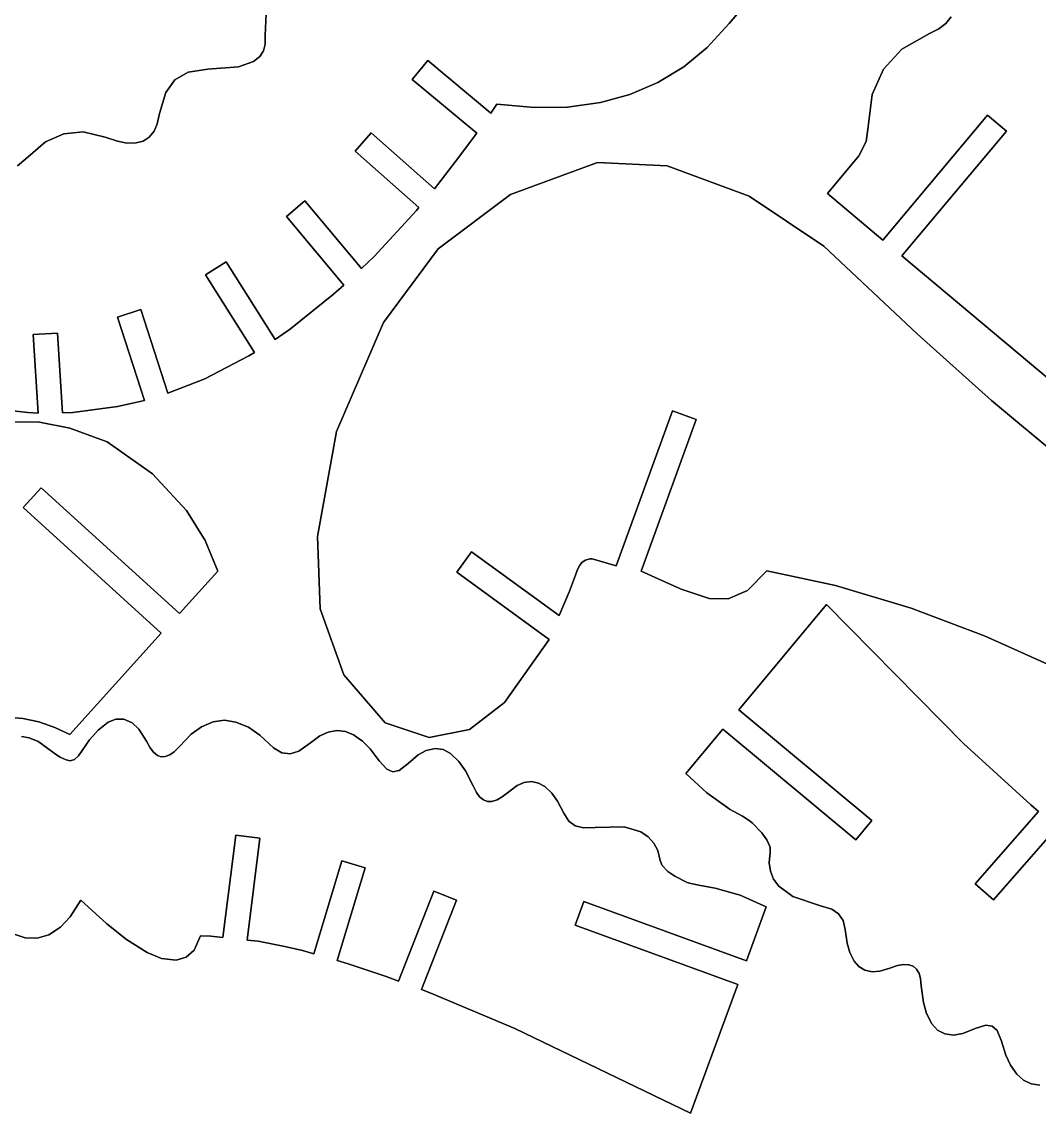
# Model space of a CAD drawing. Extents: x -1 to 600, y 1 to 926.
# Drawn here: x 203 to 317.9, y 22.6 to 145.9 of the extents above; entities that cross this region are included whole.
import ezdxf

# ---------------------------------------------------------------- set-up
doc = ezdxf.new("R2010")
doc.units = 0
doc.layers.add('EXPLORER_DEFAULT', color=253, linetype='CONTINUOUS')

# ---------------------------------------------------------------- blocks, each defined once
blk = doc.blocks.new('A_MODEL_SPACE')
at = {"layer": 'EXPLORER_DEFAULT'}
for p, q in [((282.902893, 145.691666), (288.430359, 152.291168)), ((288.430359, 152.291168), (282.902893, 145.691666)), ((230.568924, 146.828033), (230.445404, 144.310547)), ((230.445404, 144.310547), (230.568924, 146.828033)), ((280.404388, 142.988205), (282.902893, 145.691666)), ((282.902893, 145.691666), (280.404388, 142.988205)), ((307.356476, 145.684021), (306.580963, 145.092468)), ((306.580963, 145.092468), (307.356476, 145.684021)), ((307.980835, 146.424973), (307.356476, 145.684021)), ((307.356476, 145.684021), (307.980835, 146.424973)), ((230.445404, 144.310547), (230.469879, 143.337753)), ((230.469879, 143.337753), (230.445404, 144.310547)), ((305.524109, 144.563614), (302.401703, 142.792404)), ((302.401703, 142.792404), (305.524109, 144.563614)), ((306.580963, 145.092468), (305.524109, 144.563614)), ((305.524109, 144.563614), (306.580963, 145.092468)), ((230.469879, 143.337753), (230.269394, 142.589996)), ((230.269394, 142.589996), (230.469879, 143.337753)), ((277.760956, 140.804184), (280.404388, 142.988205)), ((280.404388, 142.988205), (277.760956, 140.804184)), ((229.84111, 141.949814), (229.133774, 141.388702)), ((229.133774, 141.388702), (229.84111, 141.949814)), ((230.269394, 142.589996), (229.84111, 141.949814)), ((229.84111, 141.949814), (230.269394, 142.589996)), ((302.401703, 142.792404), (300.315643, 140.513519)), ((300.315643, 140.513519), (302.401703, 142.792404)), ((223.983673, 140.543839), (221.770065, 140.190155)), ((221.770065, 140.190155), (223.983673, 140.543839)), ((227.433899, 140.777466), (223.983673, 140.543839)), ((223.983673, 140.543839), (227.433899, 140.777466)), ((229.133774, 141.388702), (227.433899, 140.777466)), ((227.433899, 140.777466), (229.133774, 141.388702)), ((247.081573, 139.374725), (248.843658, 141.486023)), ((248.843658, 141.486023), (247.081573, 139.374725)), ((248.843658, 141.486023), (255.946991, 135.557556)), ((255.946991, 135.557556), (248.843658, 141.486023)), ((274.83844, 139.016113), (277.760956, 140.804184)), ((277.760956, 140.804184), (274.83844, 139.016113)), ((300.315643, 140.513519), (299.066162, 137.666565)), ((299.066162, 137.666565), (300.315643, 140.513519)), ((220.259384, 139.302002), (219.213638, 137.875351)), ((219.213638, 137.875351), (220.259384, 139.302002)), ((221.770065, 140.190155), (220.259384, 139.302002)), ((220.259384, 139.302002), (221.770065, 140.190155)), ((254.358856, 133.301086), (247.081573, 139.374725)), ((247.081573, 139.374725), (254.358856, 133.301086)), ((271.670258, 137.655472), (274.83844, 139.016113)), ((274.83844, 139.016113), (271.670258, 137.655472)), ((219.213638, 137.875351), (218.504608, 135.529648)), ((218.504608, 135.529648), (219.213638, 137.875351)), ((268.339844, 136.748367), (271.670258, 137.655472)), ((271.670258, 137.655472), (268.339844, 136.748367)), ((299.066162, 137.666565), (298.558533, 133.759201)), ((298.558533, 133.759201), (299.066162, 137.666565)), ((255.946991, 135.557556), (256.642548, 136.574402)), ((256.642548, 136.574402), (255.946991, 135.557556)), ((256.642548, 136.574402), (260.881195, 136.188034)), ((260.881195, 136.188034), (256.642548, 136.574402)), ((260.881195, 136.188034), (264.630798, 136.245544)), ((264.630798, 136.245544), (260.881195, 136.188034)), ((264.630798, 136.245544), (268.339844, 136.748367)), ((268.339844, 136.748367), (264.630798, 136.245544)), ((218.504608, 135.529648), (218.250549, 134.337143)), ((218.250549, 134.337143), (218.504608, 135.529648)), ((300.235779, 121.230469), (312.06897, 135.340561)), ((312.06897, 135.340561), (300.235779, 121.230469)), ((312.06897, 135.340561), (314.228333, 133.526093)), ((314.228333, 133.526093), (312.06897, 135.340561)), ((207.683426, 133.228561), (205.630615, 132.301346)), ((205.630615, 132.301346), (207.683426, 133.228561)), ((209.905014, 133.436279), (207.683426, 133.228561)), ((207.683426, 133.228561), (209.905014, 133.436279)), ((212.385544, 132.854599), (209.905014, 133.436279)), ((209.905014, 133.436279), (212.385544, 132.854599)), ((217.892792, 133.52211), (217.342728, 132.844208)), ((217.342728, 132.844208), (217.892792, 133.52211)), ((218.250549, 134.337143), (217.892792, 133.52211)), ((217.892792, 133.52211), (218.250549, 134.337143)), ((240.608047, 131.276047), (242.429947, 133.335938)), ((242.429947, 133.335938), (240.608047, 131.276047)), ((242.429947, 133.335938), (249.57428, 127.01709)), ((249.57428, 127.01709), (242.429947, 133.335938)), ((251.980438, 130.079285), (254.358856, 133.301086)), ((254.358856, 133.301086), (251.980438, 130.079285)), ((298.558533, 133.759201), (298.388, 132.356491)), ((298.388, 132.356491), (298.558533, 133.759201)), ((314.228333, 133.526093), (302.394653, 119.430931)), ((302.394653, 119.430931), (314.228333, 133.526093)), ((205.630615, 132.301346), (203.405884, 130.409683)), ((203.405884, 130.409683), (205.630615, 132.301346)), ((213.783661, 132.381699), (212.385544, 132.854599)), ((212.385544, 132.854599), (213.783661, 132.381699)), ((214.833252, 132.184586), (213.783661, 132.381699)), ((213.783661, 132.381699), (214.833252, 132.184586)), ((215.885406, 132.193283), (214.833252, 132.184586)), ((214.833252, 132.184586), (215.885406, 132.193283)), ((216.669006, 132.407089), (215.885406, 132.193283)), ((215.885406, 132.193283), (216.669006, 132.407089)), ((217.342728, 132.844208), (216.669006, 132.407089)), ((216.669006, 132.407089), (217.342728, 132.844208)), ((298.388, 132.356491), (297.525116, 130.740677)), ((297.525116, 130.740677), (298.388, 132.356491)), ((247.813583, 124.903061), (240.608047, 131.276047)), ((240.608047, 131.276047), (247.813583, 124.903061)), ((297.525116, 130.740677), (293.990295, 126.465218)), ((293.990295, 126.465218), (297.525116, 130.740677)), ((203.405884, 130.409683), (202.467575, 129.621323)), ((202.467575, 129.621323), (203.405884, 130.409683)), ((249.57428, 127.01709), (251.980438, 130.079285)), ((251.980438, 130.079285), (249.57428, 127.01709)), ((268.026337, 129.966507), (258.17514, 126.387299)), ((258.17514, 126.387299), (268.026337, 129.966507)), ((275.868744, 129.607361), (268.026337, 129.966507)), ((268.026337, 129.966507), (275.868744, 129.607361)), ((285.152344, 126.165077), (275.868744, 129.607361)), ((275.868744, 129.607361), (285.152344, 126.165077)), ((258.17514, 126.387299), (250.022156, 120.217255)), ((250.022156, 120.217255), (258.17514, 126.387299)), ((293.571503, 120.542015), (285.152344, 126.165077)), ((285.152344, 126.165077), (293.571503, 120.542015)), ((293.990295, 126.465218), (300.235779, 121.230469)), ((300.235779, 121.230469), (293.990295, 126.465218)), ((232.845963, 123.870041), (234.952789, 125.637459)), ((234.952789, 125.637459), (232.845963, 123.870041)), ((234.952789, 125.637459), (241.35759, 118.002747)), ((241.35759, 118.002747), (234.952789, 125.637459)), ((242.754074, 119.385017), (247.53833, 124.581551)), ((247.53833, 124.581551), (242.754074, 119.385017)), ((247.53833, 124.581551), (247.813583, 124.903061)), ((247.813583, 124.903061), (247.53833, 124.581551)), ((239.344696, 116.123352), (232.845963, 123.870041)), ((232.845963, 123.870041), (239.344696, 116.123352)), ((250.022156, 120.217255), (243.835358, 111.915878)), ((243.835358, 111.915878), (250.022156, 120.217255)), ((304.133331, 110.627434), (293.571503, 120.542015)), ((293.571503, 120.542015), (304.133331, 110.627434)), ((223.721756, 117.315437), (226.049454, 118.779793)), ((226.049454, 118.779793), (223.721756, 117.315437)), ((226.049454, 118.779793), (231.569473, 110.005394)), ((231.569473, 110.005394), (226.049454, 118.779793)), ((241.35759, 118.002747), (242.754074, 119.385017)), ((242.754074, 119.385017), (241.35759, 118.002747)), ((302.394653, 119.430931), (320.571747, 104.230179)), ((320.571747, 104.230179), (302.394653, 119.430931)), ((229.25119, 108.52607), (223.721756, 117.315437)), ((223.721756, 117.315437), (229.25119, 108.52607)), ((238.193268, 115.104111), (239.344696, 116.123352)), ((239.344696, 116.123352), (238.193268, 115.104111)), ((233.301376, 111.215652), (238.193268, 115.104111)), ((238.193268, 115.104111), (233.301376, 111.215652)), ((213.769135, 112.529495), (216.38443, 113.379646)), ((216.38443, 113.379646), (213.769135, 112.529495)), ((216.827866, 103.119957), (213.769135, 112.529495)), ((213.769135, 112.529495), (216.827866, 103.119957)), ((216.38443, 113.379646), (219.459747, 103.919083)), ((219.459747, 103.919083), (216.38443, 113.379646)), ((231.569473, 110.005394), (233.301376, 111.215652)), ((233.301376, 111.215652), (231.569473, 110.005394)), ((243.835358, 111.915878), (238.511429, 99.614983)), ((238.511429, 99.614983), (243.835358, 111.915878)), ((204.253632, 110.55854), (206.99855, 110.72567)), ((206.99855, 110.72567), (204.253632, 110.55854)), ((204.793549, 101.690971), (204.253632, 110.55854)), ((204.253632, 110.55854), (204.793549, 101.690971)), ((206.99855, 110.72567), (207.547867, 101.703651)), ((207.547867, 101.703651), (206.99855, 110.72567)), ((312.531464, 103.095863), (304.133331, 110.627434)), ((304.133331, 110.627434), (312.531464, 103.095863)), ((228.607361, 108.142067), (229.25119, 108.52607)), ((229.25119, 108.52607), (228.607361, 108.142067)), ((223.631744, 105.563545), (228.607361, 108.142067)), ((228.607361, 108.142067), (223.631744, 105.563545)), ((219.459747, 103.919083), (223.631744, 105.563545)), ((223.631744, 105.563545), (219.459747, 103.919083)), ((198.404587, 102.348389), (203.636047, 101.740341)), ((203.636047, 101.740341), (198.404587, 102.348389)), ((208.713013, 101.764214), (213.748001, 102.411049)), ((213.748001, 102.411049), (208.713013, 101.764214)), ((213.748001, 102.411049), (216.827866, 103.119957)), ((216.827866, 103.119957), (213.748001, 102.411049)), ((320.420746, 96.563713), (312.531464, 103.095863)), ((312.531464, 103.095863), (320.420746, 96.563713)), ((203.636047, 101.740341), (204.793549, 101.690971)), ((204.793549, 101.690971), (203.636047, 101.740341)), ((207.547867, 101.703651), (208.713013, 101.764214)), ((208.713013, 101.764214), (207.547867, 101.703651)), ((270.123566, 84.437553), (276.49939, 101.950546)), ((276.49939, 101.950546), (270.123566, 84.437553)), ((276.49939, 101.950546), (279.168121, 100.970818)), ((279.168121, 100.970818), (276.49939, 101.950546)), ((201.506927, 100.710884), (204.966461, 100.655006)), ((204.966461, 100.655006), (201.506927, 100.710884)), ((204.966461, 100.655006), (208.372284, 99.965393)), ((208.372284, 99.965393), (204.966461, 100.655006)), ((208.372284, 99.965393), (212.58754, 98.438004)), ((212.58754, 98.438004), (208.372284, 99.965393)), ((279.168121, 100.970818), (272.927246, 83.834572)), ((272.927246, 83.834572), (279.168121, 100.970818)), ((238.511429, 99.614983), (236.370712, 87.734383)), ((236.370712, 87.734383), (238.511429, 99.614983)), ((212.58754, 98.438004), (217.732193, 94.811928)), ((217.732193, 94.811928), (212.58754, 98.438004)), ((217.732193, 94.811928), (221.563416, 90.687073)), ((221.563416, 90.687073), (217.732193, 94.811928)), ((205.155594, 93.240738), (203.091949, 91.013947)), ((203.091949, 91.013947), (205.155594, 93.240738)), ((220.787445, 79.064003), (205.155594, 93.240738)), ((205.155594, 93.240738), (220.787445, 79.064003)), ((203.091949, 91.013947), (218.706451, 76.846199)), ((218.706451, 76.846199), (203.091949, 91.013947)), ((221.563416, 90.687073), (223.664459, 87.312523)), ((223.664459, 87.312523), (221.563416, 90.687073)), ((236.370712, 87.734383), (236.674255, 79.563171)), ((236.674255, 79.563171), (236.370712, 87.734383)), ((223.664459, 87.312523), (225.094391, 83.82531)), ((225.094391, 83.82531), (223.664459, 87.312523)), ((252.114716, 83.706802), (253.775803, 86.007538)), ((253.775803, 86.007538), (252.114716, 83.706802)), ((253.775803, 86.007538), (263.685059, 78.806122)), ((263.685059, 78.806122), (253.775803, 86.007538)), ((266.287903, 84.845375), (266.651733, 85.083168)), ((266.651733, 85.083168), (266.287903, 84.845375)), ((266.651733, 85.083168), (267.125427, 85.241333)), ((267.125427, 85.241333), (266.651733, 85.083168)), ((267.125427, 85.241333), (267.389465, 85.233536)), ((267.389465, 85.233536), (267.125427, 85.241333)), ((267.389465, 85.233536), (270.123566, 84.437553)), ((270.123566, 84.437553), (267.389465, 85.233536)), ((225.094391, 83.82531), (220.787445, 79.064003)), ((220.787445, 79.064003), (225.094391, 83.82531)), ((265.53299, 83.362488), (265.749969, 84.033257)), ((265.749969, 84.033257), (265.53299, 83.362488)), ((265.749969, 84.033257), (265.996521, 84.513039)), ((265.996521, 84.513039), (265.749969, 84.033257)), ((265.996521, 84.513039), (266.287903, 84.845375)), ((266.287903, 84.845375), (265.996521, 84.513039)), ((272.927246, 83.834572), (274.877594, 82.978432)), ((274.877594, 82.978432), (272.927246, 83.834572)), ((284.950775, 81.633469), (287.135773, 83.873573)), ((287.135773, 83.873573), (284.950775, 81.633469)), ((287.135773, 83.873573), (294.904449, 82.211479)), ((294.904449, 82.211479), (287.135773, 83.873573)), ((262.546112, 76.125114), (252.114716, 83.706802)), ((252.114716, 83.706802), (262.546112, 76.125114)), ((264.848297, 81.557205), (265.53299, 83.362488)), ((265.53299, 83.362488), (264.848297, 81.557205)), ((274.877594, 82.978432), (277.479126, 81.783112)), ((277.479126, 81.783112), (274.877594, 82.978432)), ((263.685059, 78.806122), (264.848297, 81.557205)), ((264.848297, 81.557205), (263.685059, 78.806122)), ((277.479126, 81.783112), (280.622345, 80.756836)), ((280.622345, 80.756836), (277.479126, 81.783112)), ((282.779236, 80.72435), (284.950775, 81.633469)), ((284.950775, 81.633469), (282.779236, 80.72435)), ((294.904449, 82.211479), (303.46814, 79.652214)), ((303.46814, 79.652214), (294.904449, 82.211479)), ((280.622345, 80.756836), (282.779236, 80.72435)), ((282.779236, 80.72435), (280.622345, 80.756836)), ((236.674255, 79.563171), (239.331375, 72.104797)), ((239.331375, 72.104797), (236.674255, 79.563171)), ((293.901184, 80.070831), (283.989929, 68.167213)), ((283.989929, 68.167213), (293.901184, 80.070831)), ((309.365875, 64.381775), (293.901184, 80.070831)), ((293.901184, 80.070831), (309.365875, 64.381775)), ((303.46814, 79.652214), (311.836212, 76.492516)), ((311.836212, 76.492516), (303.46814, 79.652214)), ((218.706451, 76.846199), (208.374252, 65.366524)), ((208.374252, 65.366524), (218.706451, 76.846199)), ((311.836212, 76.492516), (321.060455, 72.334145)), ((321.060455, 72.334145), (311.836212, 76.492516)), ((257.498474, 69.002914), (262.546112, 76.125114)), ((262.546112, 76.125114), (257.498474, 69.002914)), ((239.331375, 72.104797), (244.01033, 66.716415)), ((244.01033, 66.716415), (239.331375, 72.104797)), ((253.543381, 65.944664), (257.498474, 69.002914)), ((257.498474, 69.002914), (253.543381, 65.944664)), ((283.989929, 68.167213), (299.02597, 55.68499)), ((299.02597, 55.68499), (283.989929, 68.167213)), ((203.058136, 67.1745), (200.881088, 67.374573)), ((200.881088, 67.374573), (203.058136, 67.1745)), ((204.894669, 66.800209), (203.058136, 67.1745)), ((203.058136, 67.1745), (204.894669, 66.800209)), ((206.695419, 66.192657), (204.894669, 66.800209)), ((204.894669, 66.800209), (206.695419, 66.192657)), ((212.704803, 66.775978), (211.572464, 65.88131)), ((211.572464, 65.88131), (212.704803, 66.775978)), ((213.583221, 67.133102), (212.704803, 66.775978)), ((212.704803, 66.775978), (213.583221, 67.133102)), ((214.49762, 67.129845), (213.583221, 67.133102)), ((213.583221, 67.133102), (214.49762, 67.129845)), ((215.406586, 66.720413), (214.49762, 67.129845)), ((214.49762, 67.129845), (215.406586, 66.720413)), ((216.158981, 65.999893), (215.406586, 66.720413)), ((215.406586, 66.720413), (216.158981, 65.999893)), ((224.575119, 66.820129), (223.253586, 66.263084)), ((223.253586, 66.263084), (224.575119, 66.820129)), ((225.855637, 66.986435), (224.575119, 66.820129)), ((224.575119, 66.820129), (225.855637, 66.986435)), ((227.137604, 66.794807), (225.855637, 66.986435)), ((225.855637, 66.986435), (227.137604, 66.794807)), ((228.568344, 66.194847), (227.137604, 66.794807)), ((227.137604, 66.794807), (228.568344, 66.194847)), ((244.01033, 66.716415), (248.980667, 65.046028)), ((248.980667, 65.046028), (244.01033, 66.716415)), ((208.374252, 65.366524), (206.695419, 66.192657)), ((206.695419, 66.192657), (208.374252, 65.366524)), ((211.572464, 65.88131), (210.604095, 64.772926)), ((210.604095, 64.772926), (211.572464, 65.88131)), ((217.042557, 64.64325), (216.158981, 65.999893)), ((216.158981, 65.999893), (217.042557, 64.64325)), ((222.078583, 65.407616), (220.762177, 64.02478)), ((220.762177, 64.02478), (222.078583, 65.407616)), ((223.253586, 66.263084), (222.078583, 65.407616)), ((222.078583, 65.407616), (223.253586, 66.263084)), ((229.866943, 65.311005), (228.568344, 66.194847)), ((228.568344, 66.194847), (229.866943, 65.311005)), ((237.565506, 65.658531), (236.646408, 65.23246)), ((236.646408, 65.23246), (237.565506, 65.658531)), ((238.550125, 65.83268), (237.565506, 65.658531)), ((237.565506, 65.658531), (238.550125, 65.83268)), ((239.514145, 65.725113), (238.550125, 65.83268)), ((238.550125, 65.83268), (239.514145, 65.725113)), ((240.422699, 65.357719), (239.514145, 65.725113)), ((239.514145, 65.725113), (240.422699, 65.357719)), ((241.439026, 64.643013), (240.422699, 65.357719)), ((240.422699, 65.357719), (241.439026, 64.643013)), ((248.980667, 65.046028), (253.543381, 65.944664)), ((253.543381, 65.944664), (248.980667, 65.046028)), ((282.164337, 65.985878), (277.998138, 60.986774)), ((277.998138, 60.986774), (282.164337, 65.985878)), ((297.208344, 53.497044), (282.164337, 65.985878)), ((282.164337, 65.985878), (297.208344, 53.497044)), ((203.792709, 65.021027), (202.928391, 65.147728)), ((202.928391, 65.147728), (203.792709, 65.021027)), ((204.805923, 64.583427), (203.792709, 65.021027)), ((203.792709, 65.021027), (204.805923, 64.583427)), ((205.182312, 64.331894), (204.805923, 64.583427)), ((204.805923, 64.583427), (205.182312, 64.331894)), ((206.043808, 63.692059), (205.182312, 64.331894)), ((205.182312, 64.331894), (206.043808, 63.692059)), ((210.604095, 64.772926), (209.374344, 62.965034)), ((209.374344, 62.965034), (210.604095, 64.772926)), ((217.456131, 63.869595), (217.042557, 64.64325)), ((217.042557, 64.64325), (217.456131, 63.869595)), ((231.391724, 63.888306), (229.866943, 65.311005)), ((229.866943, 65.311005), (231.391724, 63.888306)), ((235.593109, 64.44326), (234.256287, 63.504524)), ((234.256287, 63.504524), (235.593109, 64.44326)), ((236.646408, 65.23246), (235.593109, 64.44326)), ((235.593109, 64.44326), (236.646408, 65.23246)), ((242.323792, 63.751247), (241.439026, 64.643013)), ((241.439026, 64.643013), (242.323792, 63.751247)), ((316.980011, 57.432091), (309.365875, 64.381775)), ((309.365875, 64.381775), (316.980011, 57.432091)), ((206.871368, 63.083145), (206.043808, 63.692059)), ((206.043808, 63.692059), (206.871368, 63.083145)), ((207.275864, 62.821495), (206.871368, 63.083145)), ((206.871368, 63.083145), (207.275864, 62.821495)), ((209.374344, 62.965034), (208.914948, 62.556808)), ((208.914948, 62.556808), (209.374344, 62.965034)), ((217.821365, 63.394676), (217.456131, 63.869595)), ((217.456131, 63.869595), (217.821365, 63.394676)), ((218.2771, 63.029652), (217.821365, 63.394676)), ((217.821365, 63.394676), (218.2771, 63.029652)), ((218.700912, 62.875408), (218.2771, 63.029652)), ((218.2771, 63.029652), (218.700912, 62.875408)), ((219.15062, 62.885822), (218.700912, 62.875408)), ((218.700912, 62.875408), (219.15062, 62.885822)), ((219.681183, 63.085442), (219.15062, 62.885822)), ((219.15062, 62.885822), (219.681183, 63.085442)), ((220.158005, 63.420147), (219.681183, 63.085442)), ((219.681183, 63.085442), (220.158005, 63.420147)), ((220.762177, 64.02478), (220.158005, 63.420147)), ((220.158005, 63.420147), (220.762177, 64.02478)), ((232.319595, 63.296822), (231.391724, 63.888306)), ((231.391724, 63.888306), (232.319595, 63.296822)), ((233.286804, 63.188908), (232.319595, 63.296822)), ((232.319595, 63.296822), (233.286804, 63.188908)), ((234.256287, 63.504524), (233.286804, 63.188908)), ((233.286804, 63.188908), (234.256287, 63.504524)), ((243.340134, 62.412216), (242.323792, 63.751247)), ((242.323792, 63.751247), (243.340134, 62.412216)), ((247.736435, 63.082787), (246.602402, 62.092289)), ((246.602402, 62.092289), (247.736435, 63.082787)), ((248.651596, 63.58889), (247.736435, 63.082787)), ((247.736435, 63.082787), (248.651596, 63.58889)), ((249.646408, 63.802418), (248.651596, 63.58889)), ((248.651596, 63.58889), (249.646408, 63.802418)), ((250.562485, 63.671776), (249.646408, 63.802418)), ((249.646408, 63.802418), (250.562485, 63.671776)), ((251.39595, 63.232201), (250.562485, 63.671776)), ((250.562485, 63.671776), (251.39595, 63.232201)), ((252.335052, 62.340946), (251.39595, 63.232201)), ((251.39595, 63.232201), (252.335052, 62.340946)), ((207.96138, 62.50449), (207.275864, 62.821495)), ((207.275864, 62.821495), (207.96138, 62.50449)), ((208.41507, 62.427299), (207.96138, 62.50449)), ((207.96138, 62.50449), (208.41507, 62.427299)), ((208.914948, 62.556808), (208.41507, 62.427299)), ((208.41507, 62.427299), (208.914948, 62.556808)), ((244.189606, 61.465862), (243.340134, 62.412216)), ((243.340134, 62.412216), (244.189606, 61.465862)), ((246.602402, 62.092289), (245.611893, 61.328625)), ((245.611893, 61.328625), (246.602402, 62.092289)), ((253.097214, 61.265827), (252.335052, 62.340946)), ((252.335052, 62.340946), (253.097214, 61.265827)), ((244.881714, 61.185436), (244.189606, 61.465862)), ((244.189606, 61.465862), (244.881714, 61.185436)), ((245.611893, 61.328625), (244.881714, 61.185436)), ((244.881714, 61.185436), (245.611893, 61.328625)), ((253.969315, 59.596394), (253.097214, 61.265827)), ((253.097214, 61.265827), (253.969315, 59.596394)), ((277.998138, 60.986774), (280.349518, 58.781887)), ((280.349518, 58.781887), (277.998138, 60.986774)), ((254.328339, 58.829018), (253.969315, 59.596394)), ((253.969315, 59.596394), (254.328339, 58.829018)), ((258.934784, 59.61129), (257.976746, 58.910553)), ((257.976746, 58.910553), (258.934784, 59.61129)), ((259.721802, 59.956749), (258.934784, 59.61129)), ((258.934784, 59.61129), (259.721802, 59.956749)), ((260.556702, 60.063541), (259.721802, 59.956749)), ((259.721802, 59.956749), (260.556702, 60.063541)), ((261.339691, 59.90377), (260.556702, 60.063541)), ((260.556702, 60.063541), (261.339691, 59.90377)), ((262.046814, 59.504623), (261.339691, 59.90377)), ((261.339691, 59.90377), (262.046814, 59.504623)), ((262.830475, 58.751625), (262.046814, 59.504623)), ((262.046814, 59.504623), (262.830475, 58.751625)), ((254.673508, 58.350677), (254.328339, 58.829018)), ((254.328339, 58.829018), (254.673508, 58.350677)), ((255.119659, 57.987774), (254.673508, 58.350677)), ((254.673508, 58.350677), (255.119659, 57.987774)), ((255.576141, 57.821129), (255.119659, 57.987774)), ((255.119659, 57.987774), (255.576141, 57.821129)), ((256.677216, 58.007755), (256.066071, 57.82074)), ((256.066071, 57.82074), (256.677216, 58.007755)), ((257.244659, 58.330082), (256.677216, 58.007755)), ((256.677216, 58.007755), (257.244659, 58.330082)), ((257.976746, 58.910553), (257.244659, 58.330082)), ((257.244659, 58.330082), (257.976746, 58.910553)), ((263.472198, 57.855076), (262.830475, 58.751625)), ((262.830475, 58.751625), (263.472198, 57.855076)), ((280.349518, 58.781887), (282.721283, 57.093567)), ((282.721283, 57.093567), (280.349518, 58.781887)), ((256.066071, 57.82074), (255.576141, 57.821129)), ((255.576141, 57.821129), (256.066071, 57.82074)), ((264.194092, 56.500305), (263.472198, 57.855076)), ((263.472198, 57.855076), (264.194092, 56.500305)), ((282.721283, 57.093567), (282.933319, 56.968147)), ((282.933319, 56.968147), (282.721283, 57.093567)), ((282.933319, 56.968147), (284.377228, 56.144699)), ((284.377228, 56.144699), (282.933319, 56.968147)), ((310.701172, 48.515862), (317.847717, 56.703609)), ((317.847717, 56.703609), (310.701172, 48.515862)), ((317.847717, 56.703609), (316.980011, 57.432091)), ((316.980011, 57.432091), (317.847717, 56.703609)), ((264.757355, 55.603329), (264.194092, 56.500305)), ((264.194092, 56.500305), (264.757355, 55.603329)), ((265.500122, 55.062485), (264.757355, 55.603329)), ((264.757355, 55.603329), (265.500122, 55.062485)), ((284.377228, 56.144699), (285.145355, 55.669056)), ((285.145355, 55.669056), (284.377228, 56.144699)), ((285.145355, 55.669056), (285.490784, 55.394859)), ((285.490784, 55.394859), (285.145355, 55.669056)), ((299.02597, 55.68499), (297.208344, 53.497044)), ((297.208344, 53.497044), (299.02597, 55.68499)), ((266.409363, 54.829788), (265.500122, 55.062485)), ((265.500122, 55.062485), (266.409363, 54.829788)), ((267.743835, 54.892231), (266.409363, 54.829788)), ((266.409363, 54.829788), (267.743835, 54.892231)), ((271.007294, 54.959072), (267.743835, 54.892231)), ((267.743835, 54.892231), (271.007294, 54.959072)), ((272.911011, 54.407059), (271.007294, 54.959072)), ((271.007294, 54.959072), (272.911011, 54.407059)), ((273.744965, 53.842884), (272.911011, 54.407059)), ((272.911011, 54.407059), (273.744965, 53.842884)), ((285.490784, 55.394859), (286.586517, 54.263985)), ((286.586517, 54.263985), (285.490784, 55.394859)), ((286.586517, 54.263985), (287.150269, 53.493828)), ((287.150269, 53.493828), (286.586517, 54.263985)), ((319.954285, 54.935078), (312.77298, 46.70752)), ((312.77298, 46.70752), (319.954285, 54.935078)), ((225.66716, 42.470596), (227.135147, 54.017029)), ((227.135147, 54.017029), (225.66716, 42.470596)), ((227.135147, 54.017029), (229.86319, 53.670197)), ((229.86319, 53.670197), (227.135147, 54.017029)), ((229.86319, 53.670197), (228.401413, 42.172642)), ((228.401413, 42.172642), (229.86319, 53.670197)), ((274.377045, 53.124565), (273.744965, 53.842884)), ((273.744965, 53.842884), (274.377045, 53.124565)), ((274.813232, 52.26709), (274.377045, 53.124565)), ((274.377045, 53.124565), (274.813232, 52.26709)), ((287.150269, 53.493828), (287.507904, 52.651897)), ((287.507904, 52.651897), (287.150269, 53.493828)), ((275.098114, 51.148804), (274.813232, 52.26709)), ((274.813232, 52.26709), (275.098114, 51.148804)), ((287.529877, 52.050781), (287.42218, 50.901817)), ((287.42218, 50.901817), (287.529877, 52.050781)), ((287.507904, 52.651897), (287.529877, 52.050781)), ((287.529877, 52.050781), (287.507904, 52.651897)), ((235.946228, 40.602215), (239.109665, 51.124508)), ((239.109665, 51.124508), (235.946228, 40.602215)), ((239.109665, 51.124508), (241.743225, 50.332748)), ((241.743225, 50.332748), (239.109665, 51.124508)), ((275.320923, 50.59008), (275.098114, 51.148804)), ((275.098114, 51.148804), (275.320923, 50.59008)), ((275.940796, 49.917408), (275.320923, 50.59008)), ((275.320923, 50.59008), (275.940796, 49.917408)), ((287.42218, 50.901817), (287.544647, 49.947613)), ((287.544647, 49.947613), (287.42218, 50.901817)), ((241.743225, 50.332748), (238.589783, 39.843742)), ((238.589783, 39.843742), (241.743225, 50.332748)), ((276.730682, 49.381641), (275.940796, 49.917408)), ((275.940796, 49.917408), (276.730682, 49.381641)), ((278.142853, 48.68502), (276.730682, 49.381641)), ((276.730682, 49.381641), (278.142853, 48.68502)), ((287.544647, 49.947613), (287.898407, 49.05859)), ((287.898407, 49.05859), (287.544647, 49.947613)), ((278.560394, 48.542934), (278.142853, 48.68502)), ((278.142853, 48.68502), (278.560394, 48.542934)), ((279.443695, 48.353245), (278.560394, 48.542934)), ((278.560394, 48.542934), (279.443695, 48.353245)), ((281.080414, 48.063217), (279.443695, 48.353245)), ((279.443695, 48.353245), (281.080414, 48.063217)), ((287.898407, 49.05859), (288.494141, 48.246857)), ((288.494141, 48.246857), (287.898407, 49.05859)), ((288.494141, 48.246857), (290.10141, 47.086899)), ((290.10141, 47.086899), (288.494141, 48.246857)), ((312.77298, 46.70752), (310.701172, 48.515862)), ((310.701172, 48.515862), (312.77298, 46.70752)), ((245.531219, 37.530453), (249.528076, 47.693558)), ((249.528076, 47.693558), (245.531219, 37.530453)), ((249.528076, 47.693558), (252.08728, 46.687096)), ((252.08728, 46.687096), (249.528076, 47.693558)), ((281.322296, 48.016396), (281.080414, 48.063217)), ((281.080414, 48.063217), (281.322296, 48.016396)), ((284.123627, 47.223824), (281.322296, 48.016396)), ((281.322296, 48.016396), (284.123627, 47.223824)), ((287.079468, 45.937904), (284.123627, 47.223824)), ((284.123627, 47.223824), (287.079468, 45.937904)), ((290.10141, 47.086899), (293.197357, 46.052589)), ((293.197357, 46.052589), (290.10141, 47.086899)), ((208.407822, 44.802502), (209.6138, 46.676949)), ((209.6138, 46.676949), (208.407822, 44.802502)), ((209.6138, 46.676949), (212.564896, 43.986713)), ((212.564896, 43.986713), (209.6138, 46.676949)), ((252.08728, 46.687096), (248.109756, 36.57317)), ((248.109756, 36.57317), (252.08728, 46.687096)), ((265.493225, 43.86087), (266.469391, 46.532578)), ((266.469391, 46.532578), (265.493225, 43.86087)), ((266.469391, 46.532578), (284.836639, 39.829048)), ((284.836639, 39.829048), (266.469391, 46.532578)), ((284.836639, 39.829048), (287.079468, 45.937904)), ((287.079468, 45.937904), (284.836639, 39.829048)), ((293.197357, 46.052589), (294.475128, 45.662708)), ((294.475128, 45.662708), (293.197357, 46.052589)), ((294.475128, 45.662708), (295.253204, 45.137848)), ((295.253204, 45.137848), (294.475128, 45.662708)), ((207.309753, 43.623432), (208.407822, 44.802502)), ((208.407822, 44.802502), (207.309753, 43.623432)), ((295.253204, 45.137848), (295.770874, 44.378757)), ((295.770874, 44.378757), (295.253204, 45.137848)), ((295.770874, 44.378757), (295.999756, 43.344612)), ((295.999756, 43.344612), (295.770874, 44.378757)), ((205.987625, 42.757019), (207.309753, 43.623432)), ((207.309753, 43.623432), (205.987625, 42.757019)), ((212.564896, 43.986713), (214.771332, 42.250614)), ((214.771332, 42.250614), (212.564896, 43.986713)), ((283.850769, 37.160892), (265.493225, 43.86087)), ((265.493225, 43.86087), (283.850769, 37.160892)), ((295.999756, 43.344612), (296.224121, 41.825993)), ((296.224121, 41.825993), (295.999756, 43.344612)), ((201.765732, 42.956394), (203.343506, 42.432934)), ((203.343506, 42.432934), (201.765732, 42.956394)), ((203.343506, 42.432934), (204.693726, 42.383247)), ((204.693726, 42.383247), (203.343506, 42.432934)), ((204.693726, 42.383247), (205.987625, 42.757019)), ((205.987625, 42.757019), (204.693726, 42.383247)), ((214.771332, 42.250614), (217.13472, 40.7691)), ((217.13472, 40.7691), (214.771332, 42.250614)), ((222.412842, 41.03817), (223.153473, 42.627487)), ((223.153473, 42.627487), (222.412842, 41.03817)), ((223.153473, 42.627487), (224.314102, 42.618042)), ((224.314102, 42.618042), (223.153473, 42.627487)), ((224.314102, 42.618042), (225.66716, 42.470596)), ((225.66716, 42.470596), (224.314102, 42.618042)), ((228.401413, 42.172642), (229.670563, 42.034344)), ((229.670563, 42.034344), (228.401413, 42.172642)), ((229.670563, 42.034344), (232.666458, 41.445683)), ((232.666458, 41.445683), (229.670563, 42.034344)), ((217.13472, 40.7691), (218.747131, 40.100262)), ((218.747131, 40.100262), (217.13472, 40.7691)), ((221.541168, 40.225883), (222.412842, 41.03817)), ((222.412842, 41.03817), (221.541168, 40.225883)), ((232.666458, 41.445683), (234.655945, 40.972412)), ((234.655945, 40.972412), (232.666458, 41.445683)), ((234.655945, 40.972412), (235.946228, 40.602215)), ((235.946228, 40.602215), (234.655945, 40.972412)), ((296.224121, 41.825993), (296.527039, 40.765877)), ((296.527039, 40.765877), (296.224121, 41.825993)), ((296.527039, 40.765877), (297.011902, 39.793224)), ((297.011902, 39.793224), (296.527039, 40.765877)), ((218.747131, 40.100262), (220.404739, 39.895607)), ((220.404739, 39.895607), (218.747131, 40.100262)), ((220.404739, 39.895607), (221.541168, 40.225883)), ((221.541168, 40.225883), (220.404739, 39.895607)), ((238.589783, 39.843742), (239.834457, 39.486633)), ((239.834457, 39.486633), (238.589783, 39.843742)), ((239.834457, 39.486633), (244.119904, 38.054401)), ((244.119904, 38.054401), (239.834457, 39.486633)), ((297.011902, 39.793224), (297.54361, 39.179569)), ((297.54361, 39.179569), (297.011902, 39.793224)), ((297.54361, 39.179569), (298.227325, 38.765827)), ((298.227325, 38.765827), (297.54361, 39.179569)), ((298.227325, 38.765827), (299.04953, 38.585693)), ((299.04953, 38.585693), (298.227325, 38.765827)), ((299.04953, 38.585693), (299.90686, 38.646423)), ((299.90686, 38.646423), (299.04953, 38.585693)), ((299.90686, 38.646423), (301.044739, 38.984249)), ((301.044739, 38.984249), (299.90686, 38.646423)), ((301.044739, 38.984249), (301.929382, 39.284771)), ((301.929382, 39.284771), (301.044739, 38.984249)), ((301.929382, 39.284771), (302.572144, 39.397549)), ((302.572144, 39.397549), (301.929382, 39.284771)), ((302.572144, 39.397549), (303.210602, 39.368187)), ((303.210602, 39.368187), (302.572144, 39.397549)), ((303.210602, 39.368187), (303.671875, 39.203091)), ((303.671875, 39.203091), (303.210602, 39.368187)), ((303.671875, 39.203091), (304.045746, 38.89267)), ((304.045746, 38.89267), (303.671875, 39.203091)), ((304.045746, 38.89267), (304.343903, 38.400883)), ((304.343903, 38.400883), (304.045746, 38.89267)), ((304.343903, 38.400883), (304.508148, 37.834339)), ((304.508148, 37.834339), (304.343903, 38.400883)), ((244.119904, 38.054401), (245.531219, 37.530453)), ((245.531219, 37.530453), (244.119904, 38.054401)), ((278.51886, 22.617855), (283.850769, 37.160892)), ((283.850769, 37.160892), (278.51886, 22.617855)), ((304.508148, 37.834339), (304.588257, 36.990921)), ((304.588257, 36.990921), (304.508148, 37.834339)), ((304.588257, 36.990921), (304.848297, 35.125458)), ((304.848297, 35.125458), (304.588257, 36.990921)), ((248.109756, 36.57317), (249.171906, 36.178852)), ((249.171906, 36.178852), (248.109756, 36.57317)), ((249.171906, 36.178852), (258.679413, 32.193855)), ((258.679413, 32.193855), (249.171906, 36.178852)), ((304.848297, 35.125458), (305.20459, 33.856674)), ((305.20459, 33.856674), (304.848297, 35.125458)), ((305.20459, 33.856674), (305.789337, 32.701553)), ((305.789337, 32.701553), (305.20459, 33.856674)), ((258.679413, 32.193855), (278.51886, 22.617855)), ((278.51886, 22.617855), (258.679413, 32.193855)), ((305.789337, 32.701553), (306.426483, 32.007336)), ((306.426483, 32.007336), (305.789337, 32.701553)), ((309.286041, 31.611837), (310.687073, 32.16338)), ((310.687073, 32.16338), (309.286041, 31.611837)), ((310.687073, 32.16338), (311.876678, 32.549549)), ((311.876678, 32.549549), (310.687073, 32.16338)), ((311.876678, 32.549549), (312.612518, 32.438889)), ((312.612518, 32.438889), (311.876678, 32.549549)), ((312.612518, 32.438889), (313.170044, 31.942087)), ((313.170044, 31.942087), (312.612518, 32.438889)), ((306.426483, 32.007336), (307.2453, 31.57629)), ((307.2453, 31.57629), (306.426483, 32.007336)), ((307.2453, 31.57629), (308.253998, 31.442904)), ((308.253998, 31.442904), (307.2453, 31.57629)), ((308.253998, 31.442904), (309.286041, 31.611837)), ((309.286041, 31.611837), (308.253998, 31.442904)), ((313.170044, 31.942087), (313.651855, 30.765209)), ((313.651855, 30.765209), (313.170044, 31.942087)), ((313.651855, 30.765209), (314.158813, 29.162415)), ((314.158813, 29.162415), (313.651855, 30.765209)), ((314.158813, 29.162415), (314.69223, 28.025085)), ((314.69223, 28.025085), (314.158813, 29.162415)), ((314.69223, 28.025085), (315.409088, 27.010269)), ((315.409088, 27.010269), (314.69223, 28.025085)), ((315.409088, 27.010269), (316.141205, 26.358784)), ((316.141205, 26.358784), (315.409088, 27.010269)), ((316.141205, 26.358784), (317.012939, 25.93335)), ((317.012939, 25.93335), (316.141205, 26.358784)), ((317.012939, 25.93335), (317.99881, 25.766304)), ((317.99881, 25.766304), (317.012939, 25.93335))]:
    blk.add_line(p, q, dxfattribs=at)

msp = doc.modelspace()

# ---------------------------------------------------------------- block references
at = {"layer": 'EXPLORER_DEFAULT'}
msp.add_blockref('A_MODEL_SPACE', (0, 0), dxfattribs=at)

doc.saveas('drawing.dxf')
